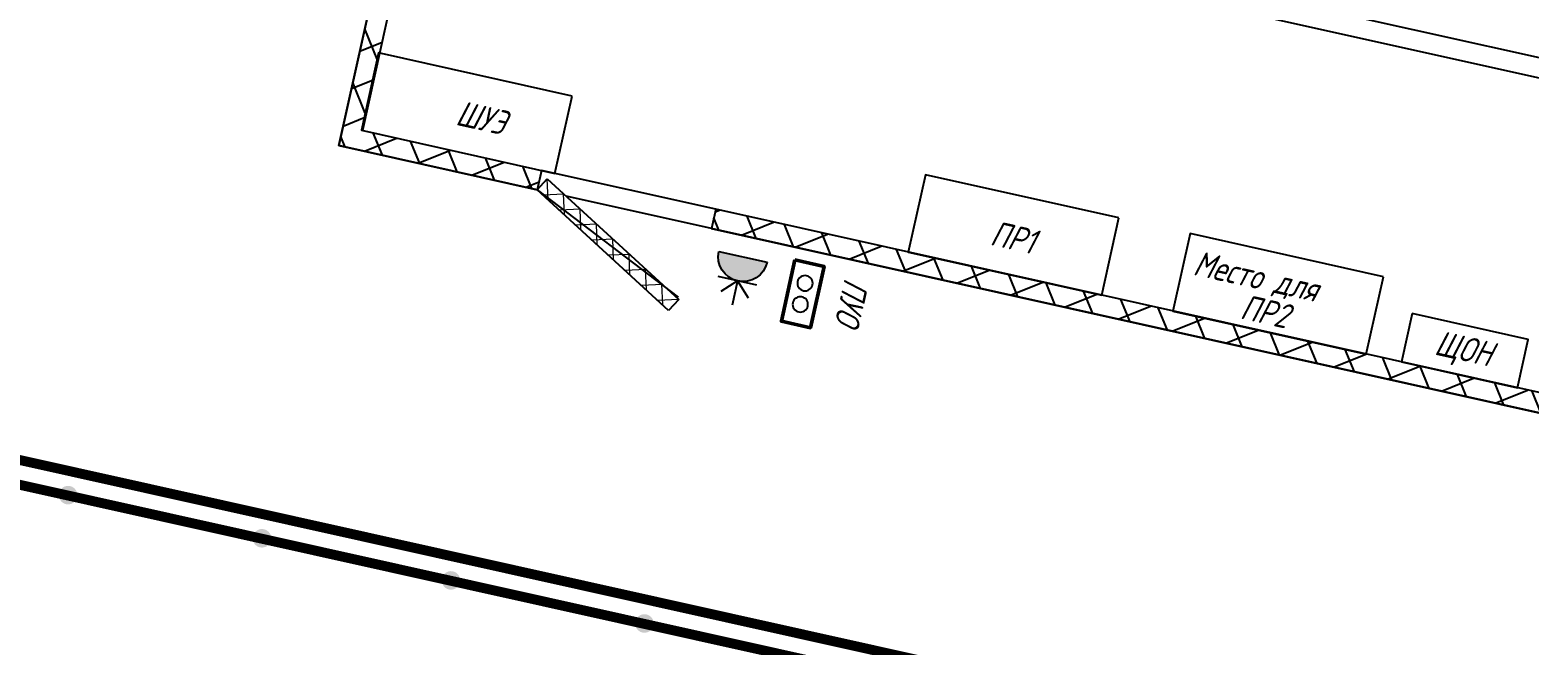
# Model space of a CAD drawing. Extents: x 5370511 to 5386565, y 1010429 to 1053793.
# Drawn here: x 5379984.3 to 5379991.87, y 1039791.84 to 1039794.95 of the extents above; entities that cross this region are included whole.
import ezdxf

# ---------------------------------------------------------------- set-up
doc = ezdxf.new("R2010")
doc.units = 0
doc.header["$PDMODE"] = 32
doc.header["$PDSIZE"] = 0.3
doc.layers.get('0').update_dxf_attribs({"linetype": 'CONTINUOUS'})
doc.layers.get('DEFPOINTS').update_dxf_attribs({"linetype": 'CONTINUOUS'})
doc.layers.add('ГП_сооружения', color=7, linetype='CONTINUOUS')
doc.layers.add('Эстакада ЭС', color=20, linetype='CONTINUOUS')
for name, color, linetype, lineweight in [('ЭС (09)', 7, 'CONTINUOUS', 13), ('ЭС (текст)', 7, 'CONTINUOUS', 25), ('ЭС (толстый)', 7, 'CONTINUOUS', 50), ('ЭС (тонкий)', 7, 'CONTINUOUS', 25)]:
    doc.layers.add(name, color=color, linetype=linetype, lineweight=lineweight)
doc.styles.add('ГОСТ_НИПИ_разм', font='gost_nipi.shx', dxfattribs={"width": 0.8, "oblique": 15, "height": 2.5})
doc.styles.add('ЭС', font='gost_nipi.shx', dxfattribs={"oblique": 14.99997778074544})
doc.dimstyles.new('Лист М500', dxfattribs={"dimtxt": 2.5, "dimasz": 2.5, "dimexe": 2, "dimexo": 1, "dimgap": 1, "dimtad": 1, "dimdec": 1, "dimlfac": 0.5, "dimzin": 0, "dimdsep": 46, "dimtxsty": 'ГОСТ_НИПИ_разм', "dimblk": 'OBLIQUE', "dimcen": 0.09, "dimdle": 2, "dimaunit": 1, "dimadec": 0, "dimazin": 0, "dimtfac": 1, "dimtdec": 1, "dimtofl": 0, "dimtmove": 1, "dimatfit": 3, "dimldrblk": 'NONE', "dimfxl": 1, "dimtolj": 1, "dimtzin": 0, "dimarcsym": 0})

# ---------------------------------------------------------------- blocks, each defined once
blk = doc.blocks.new('A$C66294541')
at = {"layer": 'ЭС (толстый)', "transparency": 33554687}
blk.add_lwpolyline([(-2.273736754432321e-13, 1.5), (2.273736754432321e-13, -1.5), (6.337375746707835, -1.500000000000171), (6.337375746707153, 1.499999999999829)], close=True, dxfattribs=at)
at = {"layer": 'ЭС (тонкий)', "transparency": 33554687}
for centre in [(2.074748287260263, 0), (4.262627459447458, 0)]:
    blk.add_circle(centre, 0.7739395860935111, dxfattribs=at)
blk = doc.blocks.new('*U59')
h = blk.add_hatch(color=256)
edge = h.paths.add_edge_path()
edge.add_arc((2.842170943040401e-14, 0), 2.499999999999943, 0, 180)
edge.add_line((-2.499999999999972, 0), (2.499999999999972, 0))
for p, q in [((0, 2.499999999999943), (0, 5)), ((2.85747852246318e-14, 2.499999999999943), (-1.414213562373067, 3.914213562373038)), ((2.90878432451791e-14, 2.499999999999943), (1.414213562373124, 3.914213562373038)), ((2.85747852246318e-14, 2.499999999999943), (-1.999999999999971, 2.499999999999944)), ((2.000000000000029, 2.499999999999943), (2.90878432451791e-14, 2.499999999999943)), ((-2.499999999999972, 0), (2.499999999999972, 0))]:
    blk.add_line(p, q)
blk.add_arc((2.842170943040401e-14, 0), 2.499999999999943, 0, 180)
blk = doc.blocks.new('A$C47E8533E')
at = {"layer": 'ЭС (09)', "ltscale": 0.35, "transparency": 33554687}
h = blk.add_hatch(dxfattribs=at)
h.set_pattern_fill('ANSI37', color=256, scale=0.5)
h.set_pattern_definition([(45, (-12486.28603223808, 2832.33230286552), (-1.122532015133644, 1.122532015133644), []), (135, (-12486.28603223808, 2832.33230286552), (-1.122532015133644, -1.122532015133644), [])])
h.paths.add_polyline_path([(-17.99999999999818, 1.499999999999545), (-18, 0), (0, 0), (0, 1.499999999999545)])
at = {"linetype": 'Continuous', "transparency": 33554687}
for p, q in [((0, 1.499999999999545), (-17.99999999999818, 1.499999999999545)), ((-17.99999999999818, 1.499999999999545), (-18, 0))]:
    blk.add_line(p, q, dxfattribs=at)
at = {"transparency": 33554687}
for p, q in [((-18, 0), (0, 0)), ((0, 0), (0, 1.499999999999545))]:
    blk.add_line(p, q, dxfattribs=at)
blk = doc.blocks.new('*U83')
at = {"layer": 'ГП_сооружения'}
h = blk.add_hatch(color=253, dxfattribs=at)
h.dxf.hatch_style = 1
h.paths.add_polyline_path([(193.345236289264, -192.4101943353131, -1), (191.4735464254118, -192.4101185800815, -1)])
h = blk.add_hatch(color=253, dxfattribs=at)
h.dxf.hatch_style = 1
h.paths.add_polyline_path([(213.3888843537497, -192.4110054870695, -1), (211.517194508524, -192.4109297411529, -1)])
h = blk.add_hatch(color=253, dxfattribs=at)
h.dxf.hatch_style = 1
h.paths.add_polyline_path([(232.9301260506109, -192.4117963254363, -1), (231.0584362054142, -192.4117205702047, -1)])
h = blk.add_hatch(color=253, dxfattribs=at)
h.dxf.hatch_style = 1
h.paths.add_polyline_path([(252.9301260435386, -192.4126057107866, -1), (251.058436198342, -192.4125299741833, -1)])
at = {"layer": 'ЭС (тонкий)', "transparency": 33554687}
h = blk.add_hatch(dxfattribs=at)
h.set_pattern_fill('ANSI37', color=253, angle=79.77202800376043)
h.set_pattern_definition([(124.7720280037604, (-858.270248284183, 1107.706243992727), (-2.608033060492139, -1.810742542544358), []), (214.7720280037604, (-858.270248284183, 1107.706243992727), (1.810742542544358, -2.608033060492139), [])])
h.paths.add_polyline_path([(249.9257382694811, -152.0404310978874), (249.9455592679003, -150.0404310978863), (269.8373475850601, -150.0416634402352), (269.8373475850601, -150.0423593426069), (289.8373475850592, -150.0423593426078), (376.0178459597444, -150.048241387879), (376.0178459597498, -152.0482427959166)])
h.paths.add_polyline_path([(211.3977735042188, -152.0423593441421), (211.3977735035676, -99.04235934414578), (351.3977734914604, -99.04235934365647), (411.3977734877387, -99.04235934345274), (411.3977734879206, -152.0423593434527), (394.0178459602946, -152.0462621572126), (394.0376669563082, -150.0462623999492), (409.3977734879134, -150.0423593434582), (409.3977734877442, -101.04235934346), (351.3977734914713, -101.042359342727), (213.3977735035749, -101.0423593432054), (213.3977735037167, -142.042359343028), (213.2944953937429, -142.042359343028), (213.2944953937429, -150.042359343028), (231.925738271337, -150.042359343028), (231.9257382713424, -152.0423593450089)])
at = {"layer": 'ГП_сооружения', "color": 253, "const_width": 1}
blk.add_lwpolyline([(499.9906101680835, 19.96449753974844), (0.0008087674568741932, 19.9847317608195), (-0.00938948796169825, -190.0051513877681), (499.980411912665, -190.0253850907245)], close=True, dxfattribs=at)
at = {"layer": 'ГП_сооружения', "color": 253, "ltscale": 0.3, "const_width": 1}
blk.add_lwpolyline([(-2.087713047719035, -192.4494824066902), (501.9911533684997, -192.4584931076566)], dxfattribs=at)
at = {"layer": 'ЭС (тонкий)', "color": 253, "transparency": 33554687}
for p, q in [((211.3977735152785, -152.0426377578008), (211.3977735146273, -99.04263775780447)), ((213.3977735035749, -101.0423593432054), (213.397773503744, -150.0423593441349)), ((251.3462960191498, -117.0423593443895), (371.4474537654276, -117.0423593443895)), ((251.3462960191498, -119.0423593434582), (371.4474537654276, -119.0423593434582)), ((231.925738271337, -150.0404310979482, -0.002781181478951819), (231.9257382713424, -152.0404310979463, -0.002781181478951819)), ((249.9257382694757, -150.0404310978856, -0.002781181478951819), (231.925738271337, -150.0404310979447, -0.002781181478951819)), ((249.9455592679003, -150.0404310978863, -0.002781181478951819), (249.9257382694811, -152.0404310978863, -0.002781181478951819)), ((376.0464331301052, -150.0482433390284, -0.002781181478951819), (249.9455592679003, -150.0404310978863, -0.002781181478951819)), ((231.9257382713429, -152.0423593450089, -0.002781181478951708), (211.3977735042188, -152.0423593441421)), ((249.9257382694811, -152.0404310978874, -0.002781181478951819), (234.922398448082, -152.0404310971612, -0.002781181478951819))]:
    blk.add_line(p, q, dxfattribs=at)
for points in [[(394.0177733770349, -152.0497498327802), (411.3977733627787, -152.0504531886488), (411.399918233971, -99.0504532320499), (211.3999183977382, -99.04235937853969), (211.397773526546, -152.0423593351386), (231.9177735097426, -152.0431897645083), (248.1574699769506, -159.5438469792714)], [(233.2944953937429, -142.042359343028), (213.2944953937429, -142.042359343028), (213.2944953937429, -150.042359343028), (233.294495393742, -150.042359343028), (233.294495393742, -142.042359343028)], [(289.8373475850601, -142.0423593426069), (269.8373475850601, -142.0423593426069), (269.8373475850601, -150.0423593426069), (289.8373475850592, -150.0423593426078), (289.8373475850592, -142.0423593426069)], [(317.1941001540188, -142.0423593426069), (297.1941001540188, -142.0423593426069), (297.1941001540188, -150.0423593426069), (317.1941001540179, -150.0423593426078), (317.1941001540179, -142.0423593426069)], [(320.8276893454538, -145.0423593428616), (320.8276893454538, -150.0423593428616), (332.8276893454538, -150.0423593428616), (332.8276893454538, -145.0423593428616), (320.8276893454538, -145.0423593428616)], [(249.8977734950265, -152.0439174019391), (375.9977733917719, -152.049020576578), (392.2374698589508, -159.5496777913411)]]:
    blk.add_lwpolyline(points, dxfattribs=at)
at = {"layer": 'ЭС (тонкий)', "color": 253, "transparency": 33554687, "xscale": -1}
for name, p, rotation in [('A$C47E8533E', (231.9257382713429, -152.0423593450089, -0.002781181478951708), 329.9999999998021), ('*U59', (253.6628708702417, -154.1268252953018), 180), ('A$C66294541', (260.3517425780444, -153.2964403277442), 90)]:
    blk.add_blockref(name, p, dxfattribs=dict(at, rotation=rotation))
at = {"layer": 'ЭС (текст)', "color": 253, "transparency": 33554687, "style": 'ЭС', "oblique": 15}
for s, p in [('Место для', (298.284926080715, -146.0306660693734)), ('ШУЭ', (222.3524405178684, -147.426986402181)), ('ПР1', (277.6276696968082, -147.545407615826)), ('ЩОН', (323.8001506495975, -148.5855922226795)), ('ПР2', (303.8725769170114, -149.3105893389459))]:
    blk.add_text(s, height=2.5, dxfattribs=at).set_placement(p)
at = {"layer": 'ЭС (текст)', "color": 253, "transparency": 33554687, "insert": (264.1313415210714, -153.9223407662635, 0.002781181478951819), "char_height": 2.5, "width": 5.684158695363521, "attachment_point": 7, "rotation": 270.0000000000001, "style": 'ЭС', "bg_fill": 3, "box_fill_scale": 1.5, "bg_fill_color": 256, "bg_fill_transparency": 0}
blk.add_mtext('ПУО', dxfattribs=at)
at = {"layer": 'ЭС (тонкий)', "color": 253, "transparency": 33554687}
blk.add_line((376.026612131627, -152.0482433390014, -0.002781181478951819), (249.9257382694811, -152.0404310978874, -0.002781181478951819), dxfattribs=at)
blk = doc.blocks.new('_Oblique')
at = {"color": 0, "linetype": 'ByBlock', "lineweight": -2}
blk.add_line((-0.5, -0.5), (0.5, 0.5), dxfattribs=at)
blk = doc.blocks.new('*D204')
at = {"layer": 'DEFPOINTS', "color": 0, "lineweight": 15, "transparency": 16777216}
for p in [(5379980.07793976, 1039792.681203458), (5379990.155489855, 1039790.436957565), (5379989.286000263, 1039786.53260398)]:
    blk.add_point(p, dxfattribs=at)
at = {"layer": 'Эстакада ЭС', "color": 0, "lineweight": -2, "transparency": 16777216}
for p, q in [((5379975.885827404, 1039792.833598381), (5379976.761767332, 1039796.766914475)), ((5379978.773704574, 1039786.824672558), (5379980.512684921, 1039794.633380869)), ((5379989.179401148, 1039790.654330145), (5379978.125762347, 1039793.115948619)), ((5379979.643194747, 1039790.729026714), (5379975.885827404, 1039792.833598381)), ((5379988.309911557, 1039786.74997656), (5379977.256272322, 1039789.211595131))]:
    blk.add_line(p, q, dxfattribs=at)
at = {"layer": 'Эстакада ЭС', "color": 0, "lineweight": -2, "transparency": 16777216, "xscale": 1.25, "yscale": 1.25, "zscale": 1.25}
for p, rotation in [((5379980.07793976, 1039792.681203458), 77.44524128354306), ((5379979.208449734, 1039788.77684997), 257.4452412835431)]:
    blk.add_blockref('_Oblique', p, dxfattribs=dict(at, rotation=rotation))
at = {"layer": 'Эстакада ЭС', "color": 0, "transparency": 16777216, "insert": (5379974.737653221, 1039795.153486872), "char_height": 2.5, "attachment_point": 5, "rotation": 77.44524128354306, "style": 'ГОСТ_НИПИ_разм'}
blk.add_mtext('\\A1;{\\H0.5x;4.0}', dxfattribs=at)
blk = doc.blocks.new('_None')
blk = doc.blocks.new('*D205')
at = {"layer": 'DEFPOINTS', "color": 0, "lineweight": 15, "transparency": 16777216}
for p in [(5379980.295447627, 1039793.657899662), (5379990.372997724, 1039791.413653768), (5379990.155489855, 1039790.436957565)]:
    blk.add_point(p, dxfattribs=at)
at = {"layer": 'Эстакада ЭС', "color": 0, "lineweight": -2, "transparency": 16777216}
for p, q in [((5379980.295447627, 1039793.657899662), (5379980.567163353, 1039794.878010544)), ((5379989.396909018, 1039791.631026349), (5379978.343270215, 1039794.092644823)), ((5379980.077939758, 1039792.681203458), (5379980.295447627, 1039793.657899662)), ((5379976.381906199, 1039793.609248932), (5379975.590999418, 1039790.057765232)), ((5379980.186693693, 1039793.16955156), (5379976.381906199, 1039793.609248932)), ((5379989.179401148, 1039790.654330145), (5379978.125762347, 1039793.115948619)), ((5379980.077939758, 1039792.681203458), (5379979.806224033, 1039791.461092576))]:
    blk.add_line(p, q, dxfattribs=at)
at = {"layer": 'Эстакада ЭС', "color": 0, "lineweight": -2, "transparency": 16777216, "xscale": 1.25, "yscale": 1.25, "zscale": 1.25}
for p, rotation in [((5379980.295447627, 1039793.657899662), 257.4452412835431), ((5379980.077939758, 1039792.681203458), 77.44524128354307)]:
    blk.add_blockref('_Oblique', p, dxfattribs=dict(at, rotation=rotation))
at = {"layer": 'Эстакада ЭС', "color": 0, "transparency": 16777216, "insert": (5379974.400308662, 1039792.186737525), "char_height": 2.5, "attachment_point": 5, "rotation": 77.44524128354306, "style": 'ГОСТ_НИПИ_разм'}
blk.add_mtext('\\A1;{\\H0.5x;1.0}', dxfattribs=at)

msp = doc.modelspace()

# ---------------------------------------------------------------- block references
at = {"layer": 'ГП_сооружения', "color": 1, "lineweight": 15, "xscale": 0.05, "yscale": 0.05, "zscale": 0.05, "rotation": 347.4452412677718}
msp.add_blockref('*U83', (5379977.198052124, 1039804.081283609), dxfattribs=at)

# ---------------------------------------------------------------- next in the draw order: dimensions: what is measured, and where the dimension line sits
at = {"layer": 'Эстакада ЭС'}
dim = msp.add_linear_dim(base=(5379980.07793976, 1039792.681203458), p1=(5379989.286000264, 1039786.53260398), p2=(5379990.155489855, 1039790.436957565), angle=77.44524128354306, text='{\\H0.5x;<>}', dimstyle='Лист М500', override={"dimasz": 1.25, "dimlfac": 1}, dxfattribs=at)
dim.commit()
dim.dimension.update_dxf_attribs({"geometry": '*D204', "text_midpoint": (5379974.517055838, 1039794.162917531)})
dim = msp.add_linear_dim(base=(5379980.295447627, 1039793.657899662), p1=(5379990.155489855, 1039790.436957565), p2=(5379990.372997724, 1039791.413653769), angle=77.44524128354306, text='{\\H0.5x;<>}', dimstyle='Лист М500', override={"dimasz": 1.25, "dimlfac": 1}, dxfattribs=at)
dim.commit()
dim.dimension.update_dxf_attribs({"geometry": '*D205', "text_midpoint": (5379976.164533619, 1039792.633160226), "dimtype": 160})

doc.saveas('drawing.dxf')
